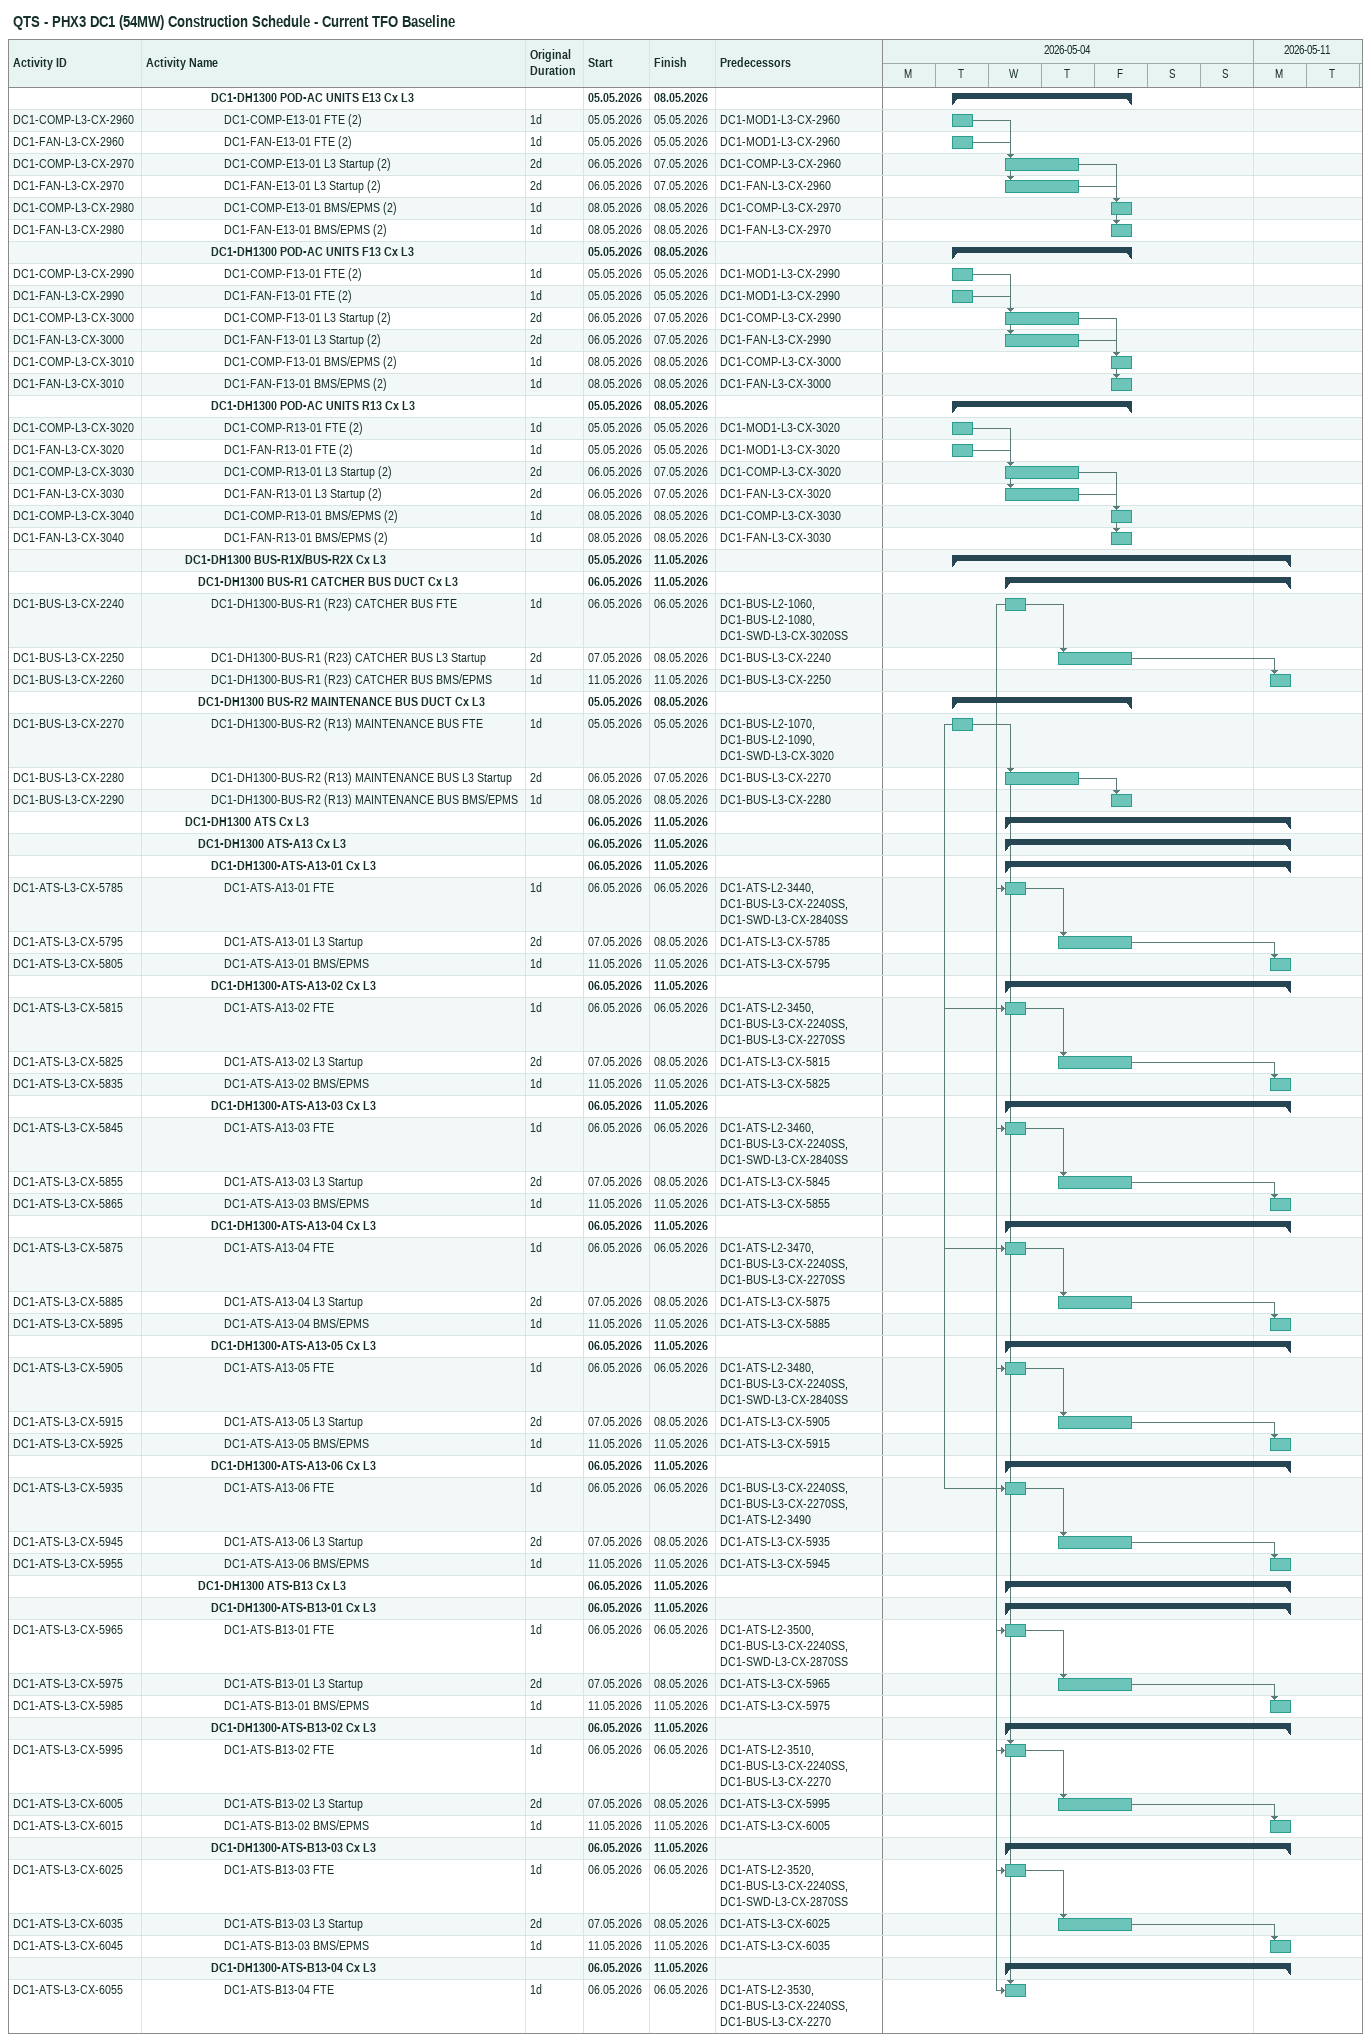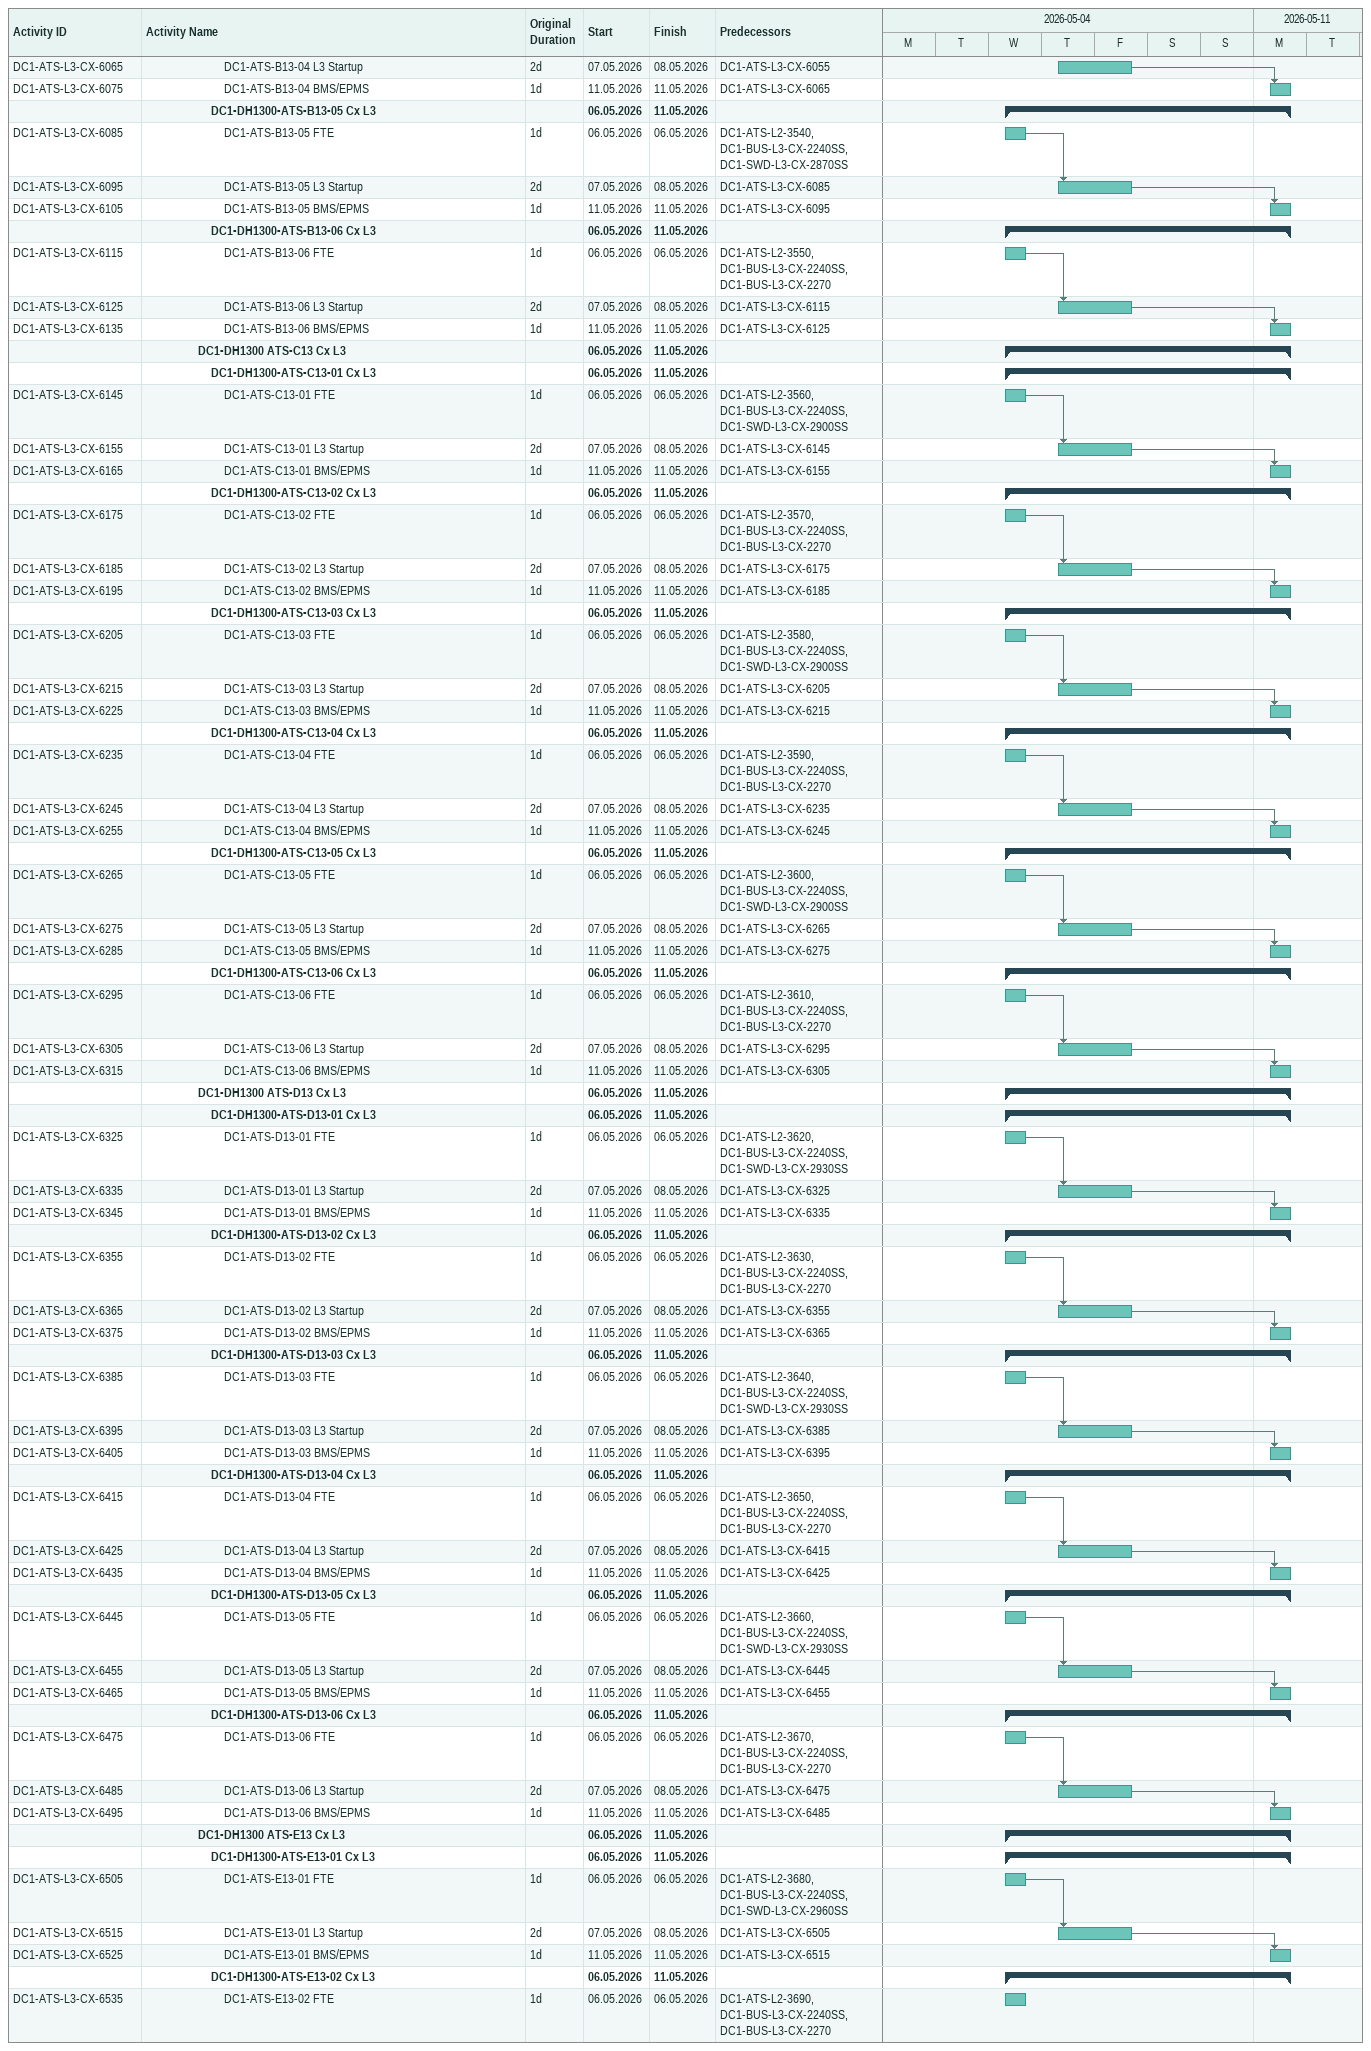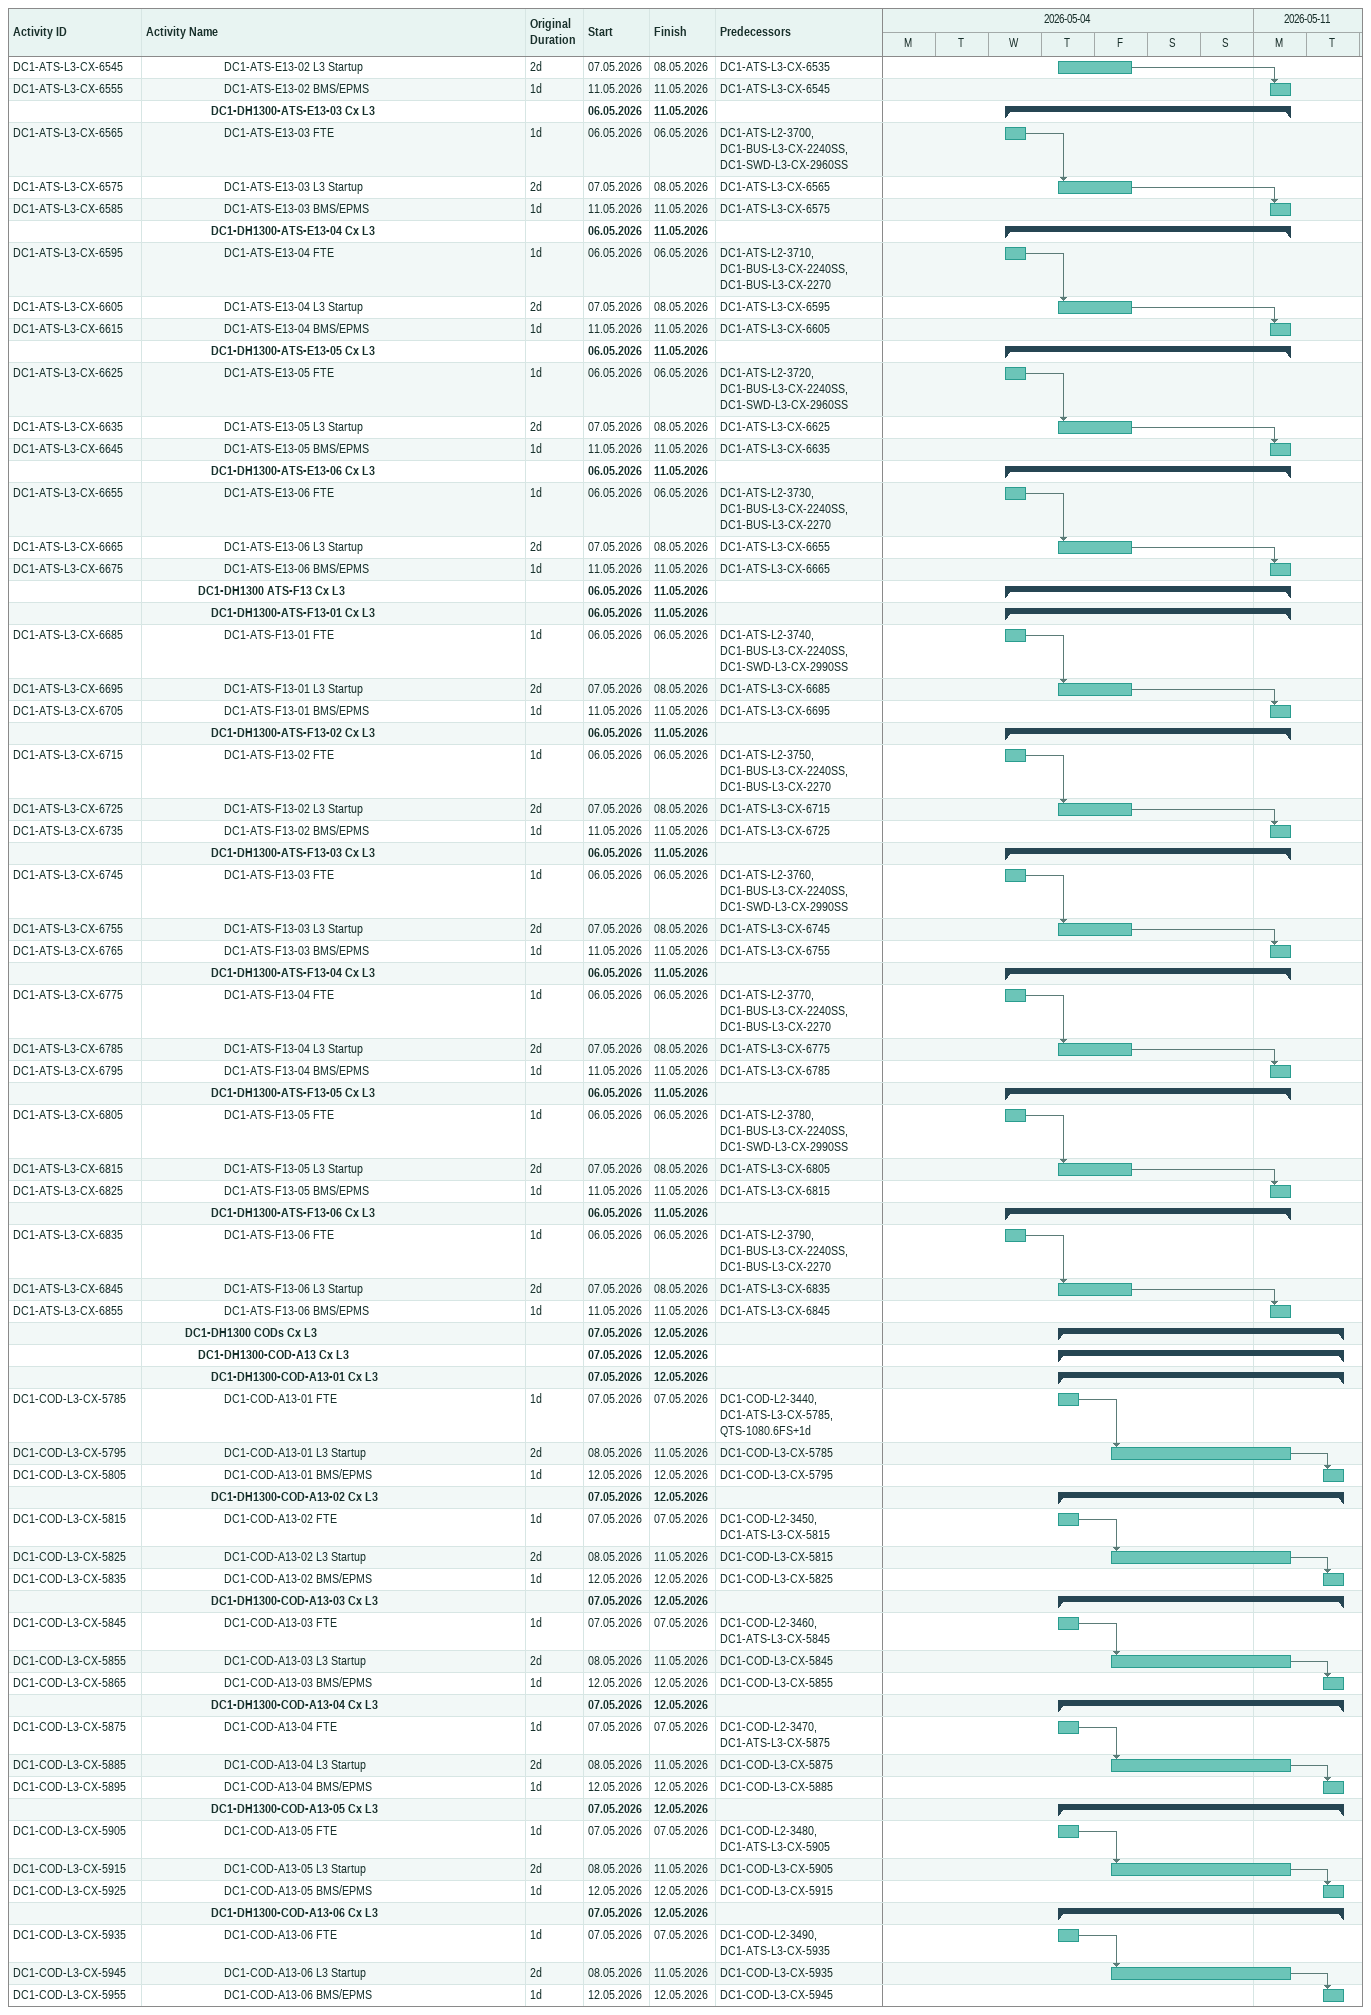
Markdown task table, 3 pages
QTS - PHX3 DC1 (54MW) Construction Schedule - Current TFO Baseline

| ID | Level | Task | Original duration | Start | Finish | Predecessors |
|---|---|---|---|---|---|---|
|  | 6 | **DC1-DH1300 POD-AC UNITS E13 Cx L3** |  | 2026-05-05 | 2026-05-08 |  |
| DC1-COMP-L3-CX-2960 | 7 | DC1-COMP-E13-01 FTE (2) | 1d | 2026-05-05 | 2026-05-05 | DC1-MOD1-L3-CX-2960 |
| DC1-FAN-L3-CX-2960 | 7 | DC1-FAN-E13-01 FTE (2) | 1d | 2026-05-05 | 2026-05-05 | DC1-MOD1-L3-CX-2960 |
| DC1-COMP-L3-CX-2970 | 7 | DC1-COMP-E13-01 L3 Startup (2) | 2d | 2026-05-06 | 2026-05-07 | DC1-COMP-L3-CX-2960 |
| DC1-FAN-L3-CX-2970 | 7 | DC1-FAN-E13-01 L3 Startup (2) | 2d | 2026-05-06 | 2026-05-07 | DC1-FAN-L3-CX-2960 |
| DC1-COMP-L3-CX-2980 | 7 | DC1-COMP-E13-01 BMS/EPMS (2) | 1d | 2026-05-08 | 2026-05-08 | DC1-COMP-L3-CX-2970 |
| DC1-FAN-L3-CX-2980 | 7 | DC1-FAN-E13-01 BMS/EPMS (2) | 1d | 2026-05-08 | 2026-05-08 | DC1-FAN-L3-CX-2970 |
|  | 6 | **DC1-DH1300 POD-AC UNITS F13 Cx L3** |  | 2026-05-05 | 2026-05-08 |  |
| DC1-COMP-L3-CX-2990 | 7 | DC1-COMP-F13-01 FTE (2) | 1d | 2026-05-05 | 2026-05-05 | DC1-MOD1-L3-CX-2990 |
| DC1-FAN-L3-CX-2990 | 7 | DC1-FAN-F13-01 FTE (2) | 1d | 2026-05-05 | 2026-05-05 | DC1-MOD1-L3-CX-2990 |
| DC1-COMP-L3-CX-3000 | 7 | DC1-COMP-F13-01 L3 Startup (2) | 2d | 2026-05-06 | 2026-05-07 | DC1-COMP-L3-CX-2990 |
| DC1-FAN-L3-CX-3000 | 7 | DC1-FAN-F13-01 L3 Startup (2) | 2d | 2026-05-06 | 2026-05-07 | DC1-FAN-L3-CX-2990 |
| DC1-COMP-L3-CX-3010 | 7 | DC1-COMP-F13-01 BMS/EPMS (2) | 1d | 2026-05-08 | 2026-05-08 | DC1-COMP-L3-CX-3000 |
| DC1-FAN-L3-CX-3010 | 7 | DC1-FAN-F13-01 BMS/EPMS (2) | 1d | 2026-05-08 | 2026-05-08 | DC1-FAN-L3-CX-3000 |
|  | 6 | **DC1-DH1300 POD-AC UNITS R13 Cx L3** |  | 2026-05-05 | 2026-05-08 |  |
| DC1-COMP-L3-CX-3020 | 7 | DC1-COMP-R13-01 FTE (2) | 1d | 2026-05-05 | 2026-05-05 | DC1-MOD1-L3-CX-3020 |
| DC1-FAN-L3-CX-3020 | 7 | DC1-FAN-R13-01 FTE (2) | 1d | 2026-05-05 | 2026-05-05 | DC1-MOD1-L3-CX-3020 |
| DC1-COMP-L3-CX-3030 | 7 | DC1-COMP-R13-01 L3 Startup (2) | 2d | 2026-05-06 | 2026-05-07 | DC1-COMP-L3-CX-3020 |
| DC1-FAN-L3-CX-3030 | 7 | DC1-FAN-R13-01 L3 Startup (2) | 2d | 2026-05-06 | 2026-05-07 | DC1-FAN-L3-CX-3020 |
| DC1-COMP-L3-CX-3040 | 7 | DC1-COMP-R13-01 BMS/EPMS (2) | 1d | 2026-05-08 | 2026-05-08 | DC1-COMP-L3-CX-3030 |
| DC1-FAN-L3-CX-3040 | 7 | DC1-FAN-R13-01 BMS/EPMS (2) | 1d | 2026-05-08 | 2026-05-08 | DC1-FAN-L3-CX-3030 |
|  | 4 | **DC1-DH1300 BUS-R1X/BUS-R2X Cx L3** |  | 2026-05-05 | 2026-05-11 |  |
|  | 5 | **DC1-DH1300 BUS-R1 CATCHER BUS DUCT Cx L3** |  | 2026-05-06 | 2026-05-11 |  |
| DC1-BUS-L3-CX-2240 | 6 | DC1-DH1300-BUS-R1 (R23) CATCHER BUS FTE | 1d | 2026-05-06 | 2026-05-06 | DC1-BUS-L2-1060, DC1-BUS-L2-1080, DC1-SWD-L3-CX-3020SS |
| DC1-BUS-L3-CX-2250 | 6 | DC1-DH1300-BUS-R1 (R23) CATCHER BUS L3 Startup | 2d | 2026-05-07 | 2026-05-08 | DC1-BUS-L3-CX-2240 |
| DC1-BUS-L3-CX-2260 | 6 | DC1-DH1300-BUS-R1 (R23) CATCHER BUS BMS/EPMS | 1d | 2026-05-11 | 2026-05-11 | DC1-BUS-L3-CX-2250 |
|  | 5 | **DC1-DH1300 BUS-R2 MAINTENANCE BUS DUCT Cx L3** |  | 2026-05-05 | 2026-05-08 |  |
| DC1-BUS-L3-CX-2270 | 6 | DC1-DH1300-BUS-R2 (R13) MAINTENANCE BUS FTE | 1d | 2026-05-05 | 2026-05-05 | DC1-BUS-L2-1070, DC1-BUS-L2-1090, DC1-SWD-L3-CX-3020 |
| DC1-BUS-L3-CX-2280 | 6 | DC1-DH1300-BUS-R2 (R13) MAINTENANCE BUS L3 Startup | 2d | 2026-05-06 | 2026-05-07 | DC1-BUS-L3-CX-2270 |
| DC1-BUS-L3-CX-2290 | 6 | DC1-DH1300-BUS-R2 (R13) MAINTENANCE BUS BMS/EPMS | 1d | 2026-05-08 | 2026-05-08 | DC1-BUS-L3-CX-2280 |
|  | 4 | **DC1-DH1300 ATS Cx L3** |  | 2026-05-06 | 2026-05-11 |  |
|  | 5 | **DC1-DH1300 ATS-A13 Cx L3** |  | 2026-05-06 | 2026-05-11 |  |
|  | 6 | **DC1-DH1300-ATS-A13-01 Cx L3** |  | 2026-05-06 | 2026-05-11 |  |
| DC1-ATS-L3-CX-5785 | 7 | DC1-ATS-A13-01 FTE | 1d | 2026-05-06 | 2026-05-06 | DC1-ATS-L2-3440, DC1-BUS-L3-CX-2240SS, DC1-SWD-L3-CX-2840SS |
| DC1-ATS-L3-CX-5795 | 7 | DC1-ATS-A13-01 L3 Startup | 2d | 2026-05-07 | 2026-05-08 | DC1-ATS-L3-CX-5785 |
| DC1-ATS-L3-CX-5805 | 7 | DC1-ATS-A13-01 BMS/EPMS | 1d | 2026-05-11 | 2026-05-11 | DC1-ATS-L3-CX-5795 |
|  | 6 | **DC1-DH1300-ATS-A13-02 Cx L3** |  | 2026-05-06 | 2026-05-11 |  |
| DC1-ATS-L3-CX-5815 | 7 | DC1-ATS-A13-02 FTE | 1d | 2026-05-06 | 2026-05-06 | DC1-ATS-L2-3450, DC1-BUS-L3-CX-2240SS, DC1-BUS-L3-CX-2270SS |
| DC1-ATS-L3-CX-5825 | 7 | DC1-ATS-A13-02 L3 Startup | 2d | 2026-05-07 | 2026-05-08 | DC1-ATS-L3-CX-5815 |
| DC1-ATS-L3-CX-5835 | 7 | DC1-ATS-A13-02 BMS/EPMS | 1d | 2026-05-11 | 2026-05-11 | DC1-ATS-L3-CX-5825 |
|  | 6 | **DC1-DH1300-ATS-A13-03 Cx L3** |  | 2026-05-06 | 2026-05-11 |  |
| DC1-ATS-L3-CX-5845 | 7 | DC1-ATS-A13-03 FTE | 1d | 2026-05-06 | 2026-05-06 | DC1-ATS-L2-3460, DC1-BUS-L3-CX-2240SS, DC1-SWD-L3-CX-2840SS |
| DC1-ATS-L3-CX-5855 | 7 | DC1-ATS-A13-03 L3 Startup | 2d | 2026-05-07 | 2026-05-08 | DC1-ATS-L3-CX-5845 |
| DC1-ATS-L3-CX-5865 | 7 | DC1-ATS-A13-03 BMS/EPMS | 1d | 2026-05-11 | 2026-05-11 | DC1-ATS-L3-CX-5855 |
|  | 6 | **DC1-DH1300-ATS-A13-04 Cx L3** |  | 2026-05-06 | 2026-05-11 |  |
| DC1-ATS-L3-CX-5875 | 7 | DC1-ATS-A13-04 FTE | 1d | 2026-05-06 | 2026-05-06 | DC1-ATS-L2-3470, DC1-BUS-L3-CX-2240SS, DC1-BUS-L3-CX-2270SS |
| DC1-ATS-L3-CX-5885 | 7 | DC1-ATS-A13-04 L3 Startup | 2d | 2026-05-07 | 2026-05-08 | DC1-ATS-L3-CX-5875 |
| DC1-ATS-L3-CX-5895 | 7 | DC1-ATS-A13-04 BMS/EPMS | 1d | 2026-05-11 | 2026-05-11 | DC1-ATS-L3-CX-5885 |
|  | 6 | **DC1-DH1300-ATS-A13-05 Cx L3** |  | 2026-05-06 | 2026-05-11 |  |
| DC1-ATS-L3-CX-5905 | 7 | DC1-ATS-A13-05 FTE | 1d | 2026-05-06 | 2026-05-06 | DC1-ATS-L2-3480, DC1-BUS-L3-CX-2240SS, DC1-SWD-L3-CX-2840SS |
| DC1-ATS-L3-CX-5915 | 7 | DC1-ATS-A13-05 L3 Startup | 2d | 2026-05-07 | 2026-05-08 | DC1-ATS-L3-CX-5905 |
| DC1-ATS-L3-CX-5925 | 7 | DC1-ATS-A13-05 BMS/EPMS | 1d | 2026-05-11 | 2026-05-11 | DC1-ATS-L3-CX-5915 |
|  | 6 | **DC1-DH1300-ATS-A13-06 Cx L3** |  | 2026-05-06 | 2026-05-11 |  |
| DC1-ATS-L3-CX-5935 | 7 | DC1-ATS-A13-06 FTE | 1d | 2026-05-06 | 2026-05-06 | DC1-BUS-L3-CX-2240SS, DC1-BUS-L3-CX-2270SS, DC1-ATS-L2-3490 |
| DC1-ATS-L3-CX-5945 | 7 | DC1-ATS-A13-06 L3 Startup | 2d | 2026-05-07 | 2026-05-08 | DC1-ATS-L3-CX-5935 |
| DC1-ATS-L3-CX-5955 | 7 | DC1-ATS-A13-06 BMS/EPMS | 1d | 2026-05-11 | 2026-05-11 | DC1-ATS-L3-CX-5945 |
|  | 5 | **DC1-DH1300 ATS-B13 Cx L3** |  | 2026-05-06 | 2026-05-11 |  |
|  | 6 | **DC1-DH1300-ATS-B13-01 Cx L3** |  | 2026-05-06 | 2026-05-11 |  |
| DC1-ATS-L3-CX-5965 | 7 | DC1-ATS-B13-01 FTE | 1d | 2026-05-06 | 2026-05-06 | DC1-ATS-L2-3500, DC1-BUS-L3-CX-2240SS, DC1-SWD-L3-CX-2870SS |
| DC1-ATS-L3-CX-5975 | 7 | DC1-ATS-B13-01 L3 Startup | 2d | 2026-05-07 | 2026-05-08 | DC1-ATS-L3-CX-5965 |
| DC1-ATS-L3-CX-5985 | 7 | DC1-ATS-B13-01 BMS/EPMS | 1d | 2026-05-11 | 2026-05-11 | DC1-ATS-L3-CX-5975 |
|  | 6 | **DC1-DH1300-ATS-B13-02 Cx L3** |  | 2026-05-06 | 2026-05-11 |  |
| DC1-ATS-L3-CX-5995 | 7 | DC1-ATS-B13-02 FTE | 1d | 2026-05-06 | 2026-05-06 | DC1-ATS-L2-3510, DC1-BUS-L3-CX-2240SS, DC1-BUS-L3-CX-2270 |
| DC1-ATS-L3-CX-6005 | 7 | DC1-ATS-B13-02 L3 Startup | 2d | 2026-05-07 | 2026-05-08 | DC1-ATS-L3-CX-5995 |
| DC1-ATS-L3-CX-6015 | 7 | DC1-ATS-B13-02 BMS/EPMS | 1d | 2026-05-11 | 2026-05-11 | DC1-ATS-L3-CX-6005 |
|  | 6 | **DC1-DH1300-ATS-B13-03 Cx L3** |  | 2026-05-06 | 2026-05-11 |  |
| DC1-ATS-L3-CX-6025 | 7 | DC1-ATS-B13-03 FTE | 1d | 2026-05-06 | 2026-05-06 | DC1-ATS-L2-3520, DC1-BUS-L3-CX-2240SS, DC1-SWD-L3-CX-2870SS |
| DC1-ATS-L3-CX-6035 | 7 | DC1-ATS-B13-03 L3 Startup | 2d | 2026-05-07 | 2026-05-08 | DC1-ATS-L3-CX-6025 |
| DC1-ATS-L3-CX-6045 | 7 | DC1-ATS-B13-03 BMS/EPMS | 1d | 2026-05-11 | 2026-05-11 | DC1-ATS-L3-CX-6035 |
|  | 6 | **DC1-DH1300-ATS-B13-04 Cx L3** |  | 2026-05-06 | 2026-05-11 |  |
| DC1-ATS-L3-CX-6055 | 7 | DC1-ATS-B13-04 FTE | 1d | 2026-05-06 | 2026-05-06 | DC1-ATS-L2-3530, DC1-BUS-L3-CX-2240SS, DC1-BUS-L3-CX-2270 |
| DC1-ATS-L3-CX-6065 | 7 | DC1-ATS-B13-04 L3 Startup | 2d | 2026-05-07 | 2026-05-08 | DC1-ATS-L3-CX-6055 |
| DC1-ATS-L3-CX-6075 | 7 | DC1-ATS-B13-04 BMS/EPMS | 1d | 2026-05-11 | 2026-05-11 | DC1-ATS-L3-CX-6065 |
|  | 6 | **DC1-DH1300-ATS-B13-05 Cx L3** |  | 2026-05-06 | 2026-05-11 |  |
| DC1-ATS-L3-CX-6085 | 7 | DC1-ATS-B13-05 FTE | 1d | 2026-05-06 | 2026-05-06 | DC1-ATS-L2-3540, DC1-BUS-L3-CX-2240SS, DC1-SWD-L3-CX-2870SS |
| DC1-ATS-L3-CX-6095 | 7 | DC1-ATS-B13-05 L3 Startup | 2d | 2026-05-07 | 2026-05-08 | DC1-ATS-L3-CX-6085 |
| DC1-ATS-L3-CX-6105 | 7 | DC1-ATS-B13-05 BMS/EPMS | 1d | 2026-05-11 | 2026-05-11 | DC1-ATS-L3-CX-6095 |
|  | 6 | **DC1-DH1300-ATS-B13-06 Cx L3** |  | 2026-05-06 | 2026-05-11 |  |
| DC1-ATS-L3-CX-6115 | 7 | DC1-ATS-B13-06 FTE | 1d | 2026-05-06 | 2026-05-06 | DC1-ATS-L2-3550, DC1-BUS-L3-CX-2240SS, DC1-BUS-L3-CX-2270 |
| DC1-ATS-L3-CX-6125 | 7 | DC1-ATS-B13-06 L3 Startup | 2d | 2026-05-07 | 2026-05-08 | DC1-ATS-L3-CX-6115 |
| DC1-ATS-L3-CX-6135 | 7 | DC1-ATS-B13-06 BMS/EPMS | 1d | 2026-05-11 | 2026-05-11 | DC1-ATS-L3-CX-6125 |
|  | 5 | **DC1-DH1300 ATS-C13 Cx L3** |  | 2026-05-06 | 2026-05-11 |  |
|  | 6 | **DC1-DH1300-ATS-C13-01 Cx L3** |  | 2026-05-06 | 2026-05-11 |  |
| DC1-ATS-L3-CX-6145 | 7 | DC1-ATS-C13-01 FTE | 1d | 2026-05-06 | 2026-05-06 | DC1-ATS-L2-3560, DC1-BUS-L3-CX-2240SS, DC1-SWD-L3-CX-2900SS |
| DC1-ATS-L3-CX-6155 | 7 | DC1-ATS-C13-01 L3 Startup | 2d | 2026-05-07 | 2026-05-08 | DC1-ATS-L3-CX-6145 |
| DC1-ATS-L3-CX-6165 | 7 | DC1-ATS-C13-01 BMS/EPMS | 1d | 2026-05-11 | 2026-05-11 | DC1-ATS-L3-CX-6155 |
|  | 6 | **DC1-DH1300-ATS-C13-02 Cx L3** |  | 2026-05-06 | 2026-05-11 |  |
| DC1-ATS-L3-CX-6175 | 7 | DC1-ATS-C13-02 FTE | 1d | 2026-05-06 | 2026-05-06 | DC1-ATS-L2-3570, DC1-BUS-L3-CX-2240SS, DC1-BUS-L3-CX-2270 |
| DC1-ATS-L3-CX-6185 | 7 | DC1-ATS-C13-02 L3 Startup | 2d | 2026-05-07 | 2026-05-08 | DC1-ATS-L3-CX-6175 |
| DC1-ATS-L3-CX-6195 | 7 | DC1-ATS-C13-02 BMS/EPMS | 1d | 2026-05-11 | 2026-05-11 | DC1-ATS-L3-CX-6185 |
|  | 6 | **DC1-DH1300-ATS-C13-03 Cx L3** |  | 2026-05-06 | 2026-05-11 |  |
| DC1-ATS-L3-CX-6205 | 7 | DC1-ATS-C13-03 FTE | 1d | 2026-05-06 | 2026-05-06 | DC1-ATS-L2-3580, DC1-BUS-L3-CX-2240SS, DC1-SWD-L3-CX-2900SS |
| DC1-ATS-L3-CX-6215 | 7 | DC1-ATS-C13-03 L3 Startup | 2d | 2026-05-07 | 2026-05-08 | DC1-ATS-L3-CX-6205 |
| DC1-ATS-L3-CX-6225 | 7 | DC1-ATS-C13-03 BMS/EPMS | 1d | 2026-05-11 | 2026-05-11 | DC1-ATS-L3-CX-6215 |
|  | 6 | **DC1-DH1300-ATS-C13-04 Cx L3** |  | 2026-05-06 | 2026-05-11 |  |
| DC1-ATS-L3-CX-6235 | 7 | DC1-ATS-C13-04 FTE | 1d | 2026-05-06 | 2026-05-06 | DC1-ATS-L2-3590, DC1-BUS-L3-CX-2240SS, DC1-BUS-L3-CX-2270 |
| DC1-ATS-L3-CX-6245 | 7 | DC1-ATS-C13-04 L3 Startup | 2d | 2026-05-07 | 2026-05-08 | DC1-ATS-L3-CX-6235 |
| DC1-ATS-L3-CX-6255 | 7 | DC1-ATS-C13-04 BMS/EPMS | 1d | 2026-05-11 | 2026-05-11 | DC1-ATS-L3-CX-6245 |
|  | 6 | **DC1-DH1300-ATS-C13-05 Cx L3** |  | 2026-05-06 | 2026-05-11 |  |
| DC1-ATS-L3-CX-6265 | 7 | DC1-ATS-C13-05 FTE | 1d | 2026-05-06 | 2026-05-06 | DC1-ATS-L2-3600, DC1-BUS-L3-CX-2240SS, DC1-SWD-L3-CX-2900SS |
| DC1-ATS-L3-CX-6275 | 7 | DC1-ATS-C13-05 L3 Startup | 2d | 2026-05-07 | 2026-05-08 | DC1-ATS-L3-CX-6265 |
| DC1-ATS-L3-CX-6285 | 7 | DC1-ATS-C13-05 BMS/EPMS | 1d | 2026-05-11 | 2026-05-11 | DC1-ATS-L3-CX-6275 |
|  | 6 | **DC1-DH1300-ATS-C13-06 Cx L3** |  | 2026-05-06 | 2026-05-11 |  |
| DC1-ATS-L3-CX-6295 | 7 | DC1-ATS-C13-06 FTE | 1d | 2026-05-06 | 2026-05-06 | DC1-ATS-L2-3610, DC1-BUS-L3-CX-2240SS, DC1-BUS-L3-CX-2270 |
| DC1-ATS-L3-CX-6305 | 7 | DC1-ATS-C13-06 L3 Startup | 2d | 2026-05-07 | 2026-05-08 | DC1-ATS-L3-CX-6295 |
| DC1-ATS-L3-CX-6315 | 7 | DC1-ATS-C13-06 BMS/EPMS | 1d | 2026-05-11 | 2026-05-11 | DC1-ATS-L3-CX-6305 |
|  | 5 | **DC1-DH1300 ATS-D13 Cx L3** |  | 2026-05-06 | 2026-05-11 |  |
|  | 6 | **DC1-DH1300-ATS-D13-01 Cx L3** |  | 2026-05-06 | 2026-05-11 |  |
| DC1-ATS-L3-CX-6325 | 7 | DC1-ATS-D13-01 FTE | 1d | 2026-05-06 | 2026-05-06 | DC1-ATS-L2-3620, DC1-BUS-L3-CX-2240SS, DC1-SWD-L3-CX-2930SS |
| DC1-ATS-L3-CX-6335 | 7 | DC1-ATS-D13-01 L3 Startup | 2d | 2026-05-07 | 2026-05-08 | DC1-ATS-L3-CX-6325 |
| DC1-ATS-L3-CX-6345 | 7 | DC1-ATS-D13-01 BMS/EPMS | 1d | 2026-05-11 | 2026-05-11 | DC1-ATS-L3-CX-6335 |
|  | 6 | **DC1-DH1300-ATS-D13-02 Cx L3** |  | 2026-05-06 | 2026-05-11 |  |
| DC1-ATS-L3-CX-6355 | 7 | DC1-ATS-D13-02 FTE | 1d | 2026-05-06 | 2026-05-06 | DC1-ATS-L2-3630, DC1-BUS-L3-CX-2240SS, DC1-BUS-L3-CX-2270 |
| DC1-ATS-L3-CX-6365 | 7 | DC1-ATS-D13-02 L3 Startup | 2d | 2026-05-07 | 2026-05-08 | DC1-ATS-L3-CX-6355 |
| DC1-ATS-L3-CX-6375 | 7 | DC1-ATS-D13-02 BMS/EPMS | 1d | 2026-05-11 | 2026-05-11 | DC1-ATS-L3-CX-6365 |
|  | 6 | **DC1-DH1300-ATS-D13-03 Cx L3** |  | 2026-05-06 | 2026-05-11 |  |
| DC1-ATS-L3-CX-6385 | 7 | DC1-ATS-D13-03 FTE | 1d | 2026-05-06 | 2026-05-06 | DC1-ATS-L2-3640, DC1-BUS-L3-CX-2240SS, DC1-SWD-L3-CX-2930SS |
| DC1-ATS-L3-CX-6395 | 7 | DC1-ATS-D13-03 L3 Startup | 2d | 2026-05-07 | 2026-05-08 | DC1-ATS-L3-CX-6385 |
| DC1-ATS-L3-CX-6405 | 7 | DC1-ATS-D13-03 BMS/EPMS | 1d | 2026-05-11 | 2026-05-11 | DC1-ATS-L3-CX-6395 |
|  | 6 | **DC1-DH1300-ATS-D13-04 Cx L3** |  | 2026-05-06 | 2026-05-11 |  |
| DC1-ATS-L3-CX-6415 | 7 | DC1-ATS-D13-04 FTE | 1d | 2026-05-06 | 2026-05-06 | DC1-ATS-L2-3650, DC1-BUS-L3-CX-2240SS, DC1-BUS-L3-CX-2270 |
| DC1-ATS-L3-CX-6425 | 7 | DC1-ATS-D13-04 L3 Startup | 2d | 2026-05-07 | 2026-05-08 | DC1-ATS-L3-CX-6415 |
| DC1-ATS-L3-CX-6435 | 7 | DC1-ATS-D13-04 BMS/EPMS | 1d | 2026-05-11 | 2026-05-11 | DC1-ATS-L3-CX-6425 |
|  | 6 | **DC1-DH1300-ATS-D13-05 Cx L3** |  | 2026-05-06 | 2026-05-11 |  |
| DC1-ATS-L3-CX-6445 | 7 | DC1-ATS-D13-05 FTE | 1d | 2026-05-06 | 2026-05-06 | DC1-ATS-L2-3660, DC1-BUS-L3-CX-2240SS, DC1-SWD-L3-CX-2930SS |
| DC1-ATS-L3-CX-6455 | 7 | DC1-ATS-D13-05 L3 Startup | 2d | 2026-05-07 | 2026-05-08 | DC1-ATS-L3-CX-6445 |
| DC1-ATS-L3-CX-6465 | 7 | DC1-ATS-D13-05 BMS/EPMS | 1d | 2026-05-11 | 2026-05-11 | DC1-ATS-L3-CX-6455 |
|  | 6 | **DC1-DH1300-ATS-D13-06 Cx L3** |  | 2026-05-06 | 2026-05-11 |  |
| DC1-ATS-L3-CX-6475 | 7 | DC1-ATS-D13-06 FTE | 1d | 2026-05-06 | 2026-05-06 | DC1-ATS-L2-3670, DC1-BUS-L3-CX-2240SS, DC1-BUS-L3-CX-2270 |
| DC1-ATS-L3-CX-6485 | 7 | DC1-ATS-D13-06 L3 Startup | 2d | 2026-05-07 | 2026-05-08 | DC1-ATS-L3-CX-6475 |
| DC1-ATS-L3-CX-6495 | 7 | DC1-ATS-D13-06 BMS/EPMS | 1d | 2026-05-11 | 2026-05-11 | DC1-ATS-L3-CX-6485 |
|  | 5 | **DC1-DH1300 ATS-E13 Cx L3** |  | 2026-05-06 | 2026-05-11 |  |
|  | 6 | **DC1-DH1300-ATS-E13-01 Cx L3** |  | 2026-05-06 | 2026-05-11 |  |
| DC1-ATS-L3-CX-6505 | 7 | DC1-ATS-E13-01 FTE | 1d | 2026-05-06 | 2026-05-06 | DC1-ATS-L2-3680, DC1-BUS-L3-CX-2240SS, DC1-SWD-L3-CX-2960SS |
| DC1-ATS-L3-CX-6515 | 7 | DC1-ATS-E13-01 L3 Startup | 2d | 2026-05-07 | 2026-05-08 | DC1-ATS-L3-CX-6505 |
| DC1-ATS-L3-CX-6525 | 7 | DC1-ATS-E13-01 BMS/EPMS | 1d | 2026-05-11 | 2026-05-11 | DC1-ATS-L3-CX-6515 |
|  | 6 | **DC1-DH1300-ATS-E13-02 Cx L3** |  | 2026-05-06 | 2026-05-11 |  |
| DC1-ATS-L3-CX-6535 | 7 | DC1-ATS-E13-02 FTE | 1d | 2026-05-06 | 2026-05-06 | DC1-ATS-L2-3690, DC1-BUS-L3-CX-2240SS, DC1-BUS-L3-CX-2270 |
| DC1-ATS-L3-CX-6545 | 7 | DC1-ATS-E13-02 L3 Startup | 2d | 2026-05-07 | 2026-05-08 | DC1-ATS-L3-CX-6535 |
| DC1-ATS-L3-CX-6555 | 7 | DC1-ATS-E13-02 BMS/EPMS | 1d | 2026-05-11 | 2026-05-11 | DC1-ATS-L3-CX-6545 |
|  | 6 | **DC1-DH1300-ATS-E13-03 Cx L3** |  | 2026-05-06 | 2026-05-11 |  |
| DC1-ATS-L3-CX-6565 | 7 | DC1-ATS-E13-03 FTE | 1d | 2026-05-06 | 2026-05-06 | DC1-ATS-L2-3700, DC1-BUS-L3-CX-2240SS, DC1-SWD-L3-CX-2960SS |
| DC1-ATS-L3-CX-6575 | 7 | DC1-ATS-E13-03 L3 Startup | 2d | 2026-05-07 | 2026-05-08 | DC1-ATS-L3-CX-6565 |
| DC1-ATS-L3-CX-6585 | 7 | DC1-ATS-E13-03 BMS/EPMS | 1d | 2026-05-11 | 2026-05-11 | DC1-ATS-L3-CX-6575 |
|  | 6 | **DC1-DH1300-ATS-E13-04 Cx L3** |  | 2026-05-06 | 2026-05-11 |  |
| DC1-ATS-L3-CX-6595 | 7 | DC1-ATS-E13-04 FTE | 1d | 2026-05-06 | 2026-05-06 | DC1-ATS-L2-3710, DC1-BUS-L3-CX-2240SS, DC1-BUS-L3-CX-2270 |
| DC1-ATS-L3-CX-6605 | 7 | DC1-ATS-E13-04 L3 Startup | 2d | 2026-05-07 | 2026-05-08 | DC1-ATS-L3-CX-6595 |
| DC1-ATS-L3-CX-6615 | 7 | DC1-ATS-E13-04 BMS/EPMS | 1d | 2026-05-11 | 2026-05-11 | DC1-ATS-L3-CX-6605 |
|  | 6 | **DC1-DH1300-ATS-E13-05 Cx L3** |  | 2026-05-06 | 2026-05-11 |  |
| DC1-ATS-L3-CX-6625 | 7 | DC1-ATS-E13-05 FTE | 1d | 2026-05-06 | 2026-05-06 | DC1-ATS-L2-3720, DC1-BUS-L3-CX-2240SS, DC1-SWD-L3-CX-2960SS |
| DC1-ATS-L3-CX-6635 | 7 | DC1-ATS-E13-05 L3 Startup | 2d | 2026-05-07 | 2026-05-08 | DC1-ATS-L3-CX-6625 |
| DC1-ATS-L3-CX-6645 | 7 | DC1-ATS-E13-05 BMS/EPMS | 1d | 2026-05-11 | 2026-05-11 | DC1-ATS-L3-CX-6635 |
|  | 6 | **DC1-DH1300-ATS-E13-06 Cx L3** |  | 2026-05-06 | 2026-05-11 |  |
| DC1-ATS-L3-CX-6655 | 7 | DC1-ATS-E13-06 FTE | 1d | 2026-05-06 | 2026-05-06 | DC1-ATS-L2-3730, DC1-BUS-L3-CX-2240SS, DC1-BUS-L3-CX-2270 |
| DC1-ATS-L3-CX-6665 | 7 | DC1-ATS-E13-06 L3 Startup | 2d | 2026-05-07 | 2026-05-08 | DC1-ATS-L3-CX-6655 |
| DC1-ATS-L3-CX-6675 | 7 | DC1-ATS-E13-06 BMS/EPMS | 1d | 2026-05-11 | 2026-05-11 | DC1-ATS-L3-CX-6665 |
|  | 5 | **DC1-DH1300 ATS-F13 Cx L3** |  | 2026-05-06 | 2026-05-11 |  |
|  | 6 | **DC1-DH1300-ATS-F13-01 Cx L3** |  | 2026-05-06 | 2026-05-11 |  |
| DC1-ATS-L3-CX-6685 | 7 | DC1-ATS-F13-01 FTE | 1d | 2026-05-06 | 2026-05-06 | DC1-ATS-L2-3740, DC1-BUS-L3-CX-2240SS, DC1-SWD-L3-CX-2990SS |
| DC1-ATS-L3-CX-6695 | 7 | DC1-ATS-F13-01 L3 Startup | 2d | 2026-05-07 | 2026-05-08 | DC1-ATS-L3-CX-6685 |
| DC1-ATS-L3-CX-6705 | 7 | DC1-ATS-F13-01 BMS/EPMS | 1d | 2026-05-11 | 2026-05-11 | DC1-ATS-L3-CX-6695 |
|  | 6 | **DC1-DH1300-ATS-F13-02 Cx L3** |  | 2026-05-06 | 2026-05-11 |  |
| DC1-ATS-L3-CX-6715 | 7 | DC1-ATS-F13-02 FTE | 1d | 2026-05-06 | 2026-05-06 | DC1-ATS-L2-3750, DC1-BUS-L3-CX-2240SS, DC1-BUS-L3-CX-2270 |
| DC1-ATS-L3-CX-6725 | 7 | DC1-ATS-F13-02 L3 Startup | 2d | 2026-05-07 | 2026-05-08 | DC1-ATS-L3-CX-6715 |
| DC1-ATS-L3-CX-6735 | 7 | DC1-ATS-F13-02 BMS/EPMS | 1d | 2026-05-11 | 2026-05-11 | DC1-ATS-L3-CX-6725 |
|  | 6 | **DC1-DH1300-ATS-F13-03 Cx L3** |  | 2026-05-06 | 2026-05-11 |  |
| DC1-ATS-L3-CX-6745 | 7 | DC1-ATS-F13-03 FTE | 1d | 2026-05-06 | 2026-05-06 | DC1-ATS-L2-3760, DC1-BUS-L3-CX-2240SS, DC1-SWD-L3-CX-2990SS |
| DC1-ATS-L3-CX-6755 | 7 | DC1-ATS-F13-03 L3 Startup | 2d | 2026-05-07 | 2026-05-08 | DC1-ATS-L3-CX-6745 |
| DC1-ATS-L3-CX-6765 | 7 | DC1-ATS-F13-03 BMS/EPMS | 1d | 2026-05-11 | 2026-05-11 | DC1-ATS-L3-CX-6755 |
|  | 6 | **DC1-DH1300-ATS-F13-04 Cx L3** |  | 2026-05-06 | 2026-05-11 |  |
| DC1-ATS-L3-CX-6775 | 7 | DC1-ATS-F13-04 FTE | 1d | 2026-05-06 | 2026-05-06 | DC1-ATS-L2-3770, DC1-BUS-L3-CX-2240SS, DC1-BUS-L3-CX-2270 |
| DC1-ATS-L3-CX-6785 | 7 | DC1-ATS-F13-04 L3 Startup | 2d | 2026-05-07 | 2026-05-08 | DC1-ATS-L3-CX-6775 |
| DC1-ATS-L3-CX-6795 | 7 | DC1-ATS-F13-04 BMS/EPMS | 1d | 2026-05-11 | 2026-05-11 | DC1-ATS-L3-CX-6785 |
|  | 6 | **DC1-DH1300-ATS-F13-05 Cx L3** |  | 2026-05-06 | 2026-05-11 |  |
| DC1-ATS-L3-CX-6805 | 7 | DC1-ATS-F13-05 FTE | 1d | 2026-05-06 | 2026-05-06 | DC1-ATS-L2-3780, DC1-BUS-L3-CX-2240SS, DC1-SWD-L3-CX-2990SS |
| DC1-ATS-L3-CX-6815 | 7 | DC1-ATS-F13-05 L3 Startup | 2d | 2026-05-07 | 2026-05-08 | DC1-ATS-L3-CX-6805 |
| DC1-ATS-L3-CX-6825 | 7 | DC1-ATS-F13-05 BMS/EPMS | 1d | 2026-05-11 | 2026-05-11 | DC1-ATS-L3-CX-6815 |
|  | 6 | **DC1-DH1300-ATS-F13-06 Cx L3** |  | 2026-05-06 | 2026-05-11 |  |
| DC1-ATS-L3-CX-6835 | 7 | DC1-ATS-F13-06 FTE | 1d | 2026-05-06 | 2026-05-06 | DC1-ATS-L2-3790, DC1-BUS-L3-CX-2240SS, DC1-BUS-L3-CX-2270 |
| DC1-ATS-L3-CX-6845 | 7 | DC1-ATS-F13-06 L3 Startup | 2d | 2026-05-07 | 2026-05-08 | DC1-ATS-L3-CX-6835 |
| DC1-ATS-L3-CX-6855 | 7 | DC1-ATS-F13-06 BMS/EPMS | 1d | 2026-05-11 | 2026-05-11 | DC1-ATS-L3-CX-6845 |
|  | 4 | **DC1-DH1300 CODs Cx L3** |  | 2026-05-07 | 2026-05-12 |  |
|  | 5 | **DC1-DH1300-COD-A13 Cx L3** |  | 2026-05-07 | 2026-05-12 |  |
|  | 6 | **DC1-DH1300-COD-A13-01 Cx L3** |  | 2026-05-07 | 2026-05-12 |  |
| DC1-COD-L3-CX-5785 | 7 | DC1-COD-A13-01 FTE | 1d | 2026-05-07 | 2026-05-07 | DC1-COD-L2-3440, DC1-ATS-L3-CX-5785, QTS-1080.6FS+1d |
| DC1-COD-L3-CX-5795 | 7 | DC1-COD-A13-01 L3 Startup | 2d | 2026-05-08 | 2026-05-11 | DC1-COD-L3-CX-5785 |
| DC1-COD-L3-CX-5805 | 7 | DC1-COD-A13-01 BMS/EPMS | 1d | 2026-05-12 | 2026-05-12 | DC1-COD-L3-CX-5795 |
|  | 6 | **DC1-DH1300-COD-A13-02 Cx L3** |  | 2026-05-07 | 2026-05-12 |  |
| DC1-COD-L3-CX-5815 | 7 | DC1-COD-A13-02 FTE | 1d | 2026-05-07 | 2026-05-07 | DC1-COD-L2-3450, DC1-ATS-L3-CX-5815 |
| DC1-COD-L3-CX-5825 | 7 | DC1-COD-A13-02 L3 Startup | 2d | 2026-05-08 | 2026-05-11 | DC1-COD-L3-CX-5815 |
| DC1-COD-L3-CX-5835 | 7 | DC1-COD-A13-02 BMS/EPMS | 1d | 2026-05-12 | 2026-05-12 | DC1-COD-L3-CX-5825 |
|  | 6 | **DC1-DH1300-COD-A13-03 Cx L3** |  | 2026-05-07 | 2026-05-12 |  |
| DC1-COD-L3-CX-5845 | 7 | DC1-COD-A13-03 FTE | 1d | 2026-05-07 | 2026-05-07 | DC1-COD-L2-3460, DC1-ATS-L3-CX-5845 |
| DC1-COD-L3-CX-5855 | 7 | DC1-COD-A13-03 L3 Startup | 2d | 2026-05-08 | 2026-05-11 | DC1-COD-L3-CX-5845 |
| DC1-COD-L3-CX-5865 | 7 | DC1-COD-A13-03 BMS/EPMS | 1d | 2026-05-12 | 2026-05-12 | DC1-COD-L3-CX-5855 |
|  | 6 | **DC1-DH1300-COD-A13-04 Cx L3** |  | 2026-05-07 | 2026-05-12 |  |
| DC1-COD-L3-CX-5875 | 7 | DC1-COD-A13-04 FTE | 1d | 2026-05-07 | 2026-05-07 | DC1-COD-L2-3470, DC1-ATS-L3-CX-5875 |
| DC1-COD-L3-CX-5885 | 7 | DC1-COD-A13-04 L3 Startup | 2d | 2026-05-08 | 2026-05-11 | DC1-COD-L3-CX-5875 |
| DC1-COD-L3-CX-5895 | 7 | DC1-COD-A13-04 BMS/EPMS | 1d | 2026-05-12 | 2026-05-12 | DC1-COD-L3-CX-5885 |
|  | 6 | **DC1-DH1300-COD-A13-05 Cx L3** |  | 2026-05-07 | 2026-05-12 |  |
| DC1-COD-L3-CX-5905 | 7 | DC1-COD-A13-05 FTE | 1d | 2026-05-07 | 2026-05-07 | DC1-COD-L2-3480, DC1-ATS-L3-CX-5905 |
| DC1-COD-L3-CX-5915 | 7 | DC1-COD-A13-05 L3 Startup | 2d | 2026-05-08 | 2026-05-11 | DC1-COD-L3-CX-5905 |
| DC1-COD-L3-CX-5925 | 7 | DC1-COD-A13-05 BMS/EPMS | 1d | 2026-05-12 | 2026-05-12 | DC1-COD-L3-CX-5915 |
|  | 6 | **DC1-DH1300-COD-A13-06 Cx L3** |  | 2026-05-07 | 2026-05-12 |  |
| DC1-COD-L3-CX-5935 | 7 | DC1-COD-A13-06 FTE | 1d | 2026-05-07 | 2026-05-07 | DC1-COD-L2-3490, DC1-ATS-L3-CX-5935 |
| DC1-COD-L3-CX-5945 | 7 | DC1-COD-A13-06 L3 Startup | 2d | 2026-05-08 | 2026-05-11 | DC1-COD-L3-CX-5935 |
| DC1-COD-L3-CX-5955 | 7 | DC1-COD-A13-06 BMS/EPMS | 1d | 2026-05-12 | 2026-05-12 | DC1-COD-L3-CX-5945 |
